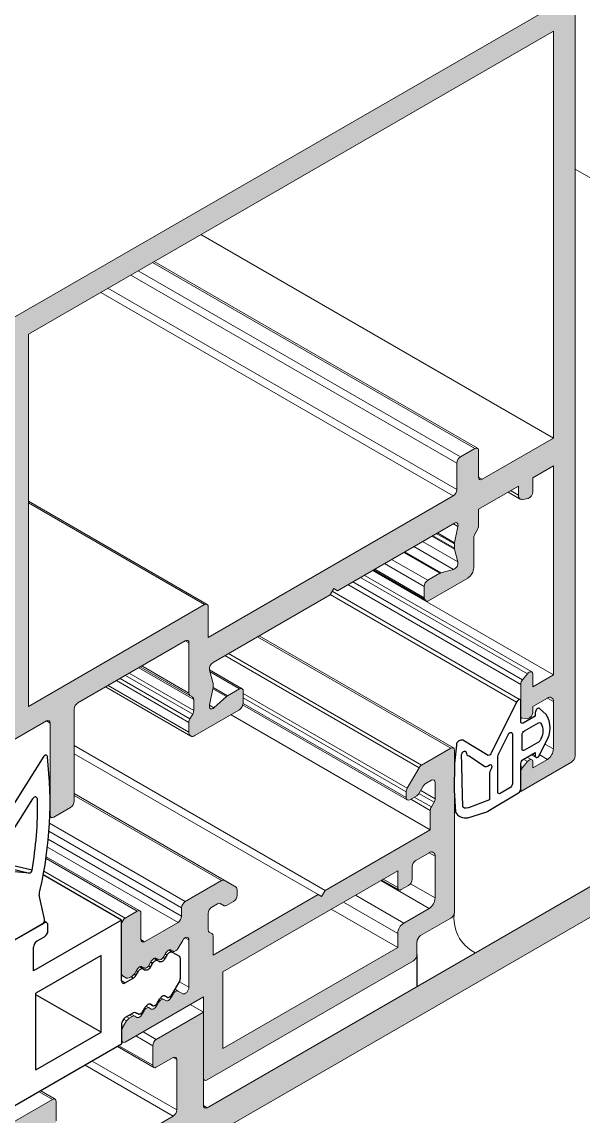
# Model space of a CAD drawing. Header units: millimetres. Extents: x 12 to 3612, y 18 to 315.
# Drawn here: x 408.93 to 427.35, y 97.97 to 133.88 of the extents above; entities that cross this region are included whole.
import ezdxf

# ---------------------------------------------------------------- set-up
doc = ezdxf.new("R2010")
doc.units = ezdxf.units.MM
doc.linetypes.add('SLD-Katı', pattern=[0])

# ---------------------------------------------------------------- blocks, each defined once
blk = doc.blocks.new('MN50ICV_F.G.')
h = blk.add_hatch(color=253)
h.paths.add_polyline_path([(-51.819, 409.517), (-51.819, 412.536, -0.243738), (-51.7, 412.741), (-48.175, 414.776, -0.690003), (-48.056, 414.708), (-48.056, 413.061, 0.267682), (-48.021, 412.984), (-47.932, 412.933, -0.26749), (-47.898, 412.856), (-47.898, 412.489, -0.127991), (-47.932, 412.372), (-48.021, 412.218, 0.128085), (-48.056, 412.101), (-48.056, 411.781, 0.689964), (-47.858, 411.666), (-46.416, 412.499, 0.16346), (-46.313, 412.627), (-46.29, 412.686, 0.0915), (-46.274, 412.764), (-46.274, 413.13, 0.689886), (-46.393, 413.198), (-46.789, 412.969, 0.050071), (-46.82, 412.947), (-47.233, 412.581), (-47.264, 412.558), (-47.295, 412.545), (-47.323, 412.542), (-47.348, 412.55), (-47.367, 412.567), (-47.379, 412.594), (-47.383, 412.627), (-47.379, 412.665), (-47.268, 413.206, 0.050236), (-47.264, 413.244), (-47.264, 413.382, 0.065205), (-47.268, 413.415), (-47.379, 413.828, -0.296108), (-47.264, 414.067), (-43.422, 416.285), (-43.304, 416.491), (-43.185, 416.422), (-39.343, 418.64), (-39.316, 418.652), (-39.29, 418.656), (-39.268, 418.652), (-39.249, 418.641), (-39.235, 418.622), (-39.226, 418.597), (-39.224, 418.567), (-39.228, 418.534), (-39.339, 417.993, 0.050309), (-39.343, 417.955), (-39.343, 417.816, 0.065255), (-39.339, 417.783), (-39.228, 417.37, -0.345646), (-39.374, 417.118), (-39.787, 417.007, 0.06496), (-39.818, 416.994), (-40.214, 416.765, 0.243699), (-40.333, 416.559), (-40.333, 416.193, 0.152556), (-40.317, 416.134), (-40.294, 416.101, 0.407634), (-40.191, 416.092), (-38.907, 416.834, 0.243719), (-38.709, 417.177), (-38.709, 418.161, -0.128023), (-38.675, 418.278), (-38.586, 418.431, 0.128085), (-38.551, 418.549), (-38.551, 419.097), (-37.244, 419.852), (-37.244, 419.558), (-37.242, 419.524), (-37.235, 419.494), (-37.223, 419.468), (-37.208, 419.447), (-37.189, 419.431), (-37.166, 419.421), (-37.141, 419.417), (-37.114, 419.418), (-36.928, 419.447, 0.316635), (-36.769, 419.668), (-36.769, 420.126), (-36.095, 420.515), (-36.095, 413.657), (-36.769, 413.268), (-36.769, 413.68), (-36.773, 413.713), (-36.785, 413.739), (-36.803, 413.757), (-36.828, 413.764), (-36.857, 413.761), (-36.887, 413.748), (-36.918, 413.726), (-36.947, 413.696), (-37.105, 413.499, 0.16349), (-37.165, 413.346), (-37.165, 412.793), (-37.165, 412.32, 0.080954), (-37.165, 412.296, 0.316258), (-37.105, 412.235), (-36.947, 412.221, 0.363865), (-36.769, 412.443), (-36.769, 412.626), (-36.293, 412.9, -0.689954), (-36.095, 412.786), (-36.095, 411.231, -0.243719), (-36.293, 410.888), (-36.769, 410.613), (-36.769, 410.796), (-36.773, 410.83), (-36.785, 410.856), (-36.803, 410.873), (-36.828, 410.881), (-36.857, 410.878), (-36.887, 410.865), (-36.918, 410.843), (-36.947, 410.812), (-37.105, 410.615, 0.16349), (-37.165, 410.462), (-37.165, 409.927), (-37.165, 409.836), (-35.501, 410.796, 0.243736), (-35.382, 411.002), (-35.382, 436.019), (-55.383, 424.473), (-55.383, 424.397, -0.080558), (-55.383, 424.381), (-55.383, 423.644), (-55.383, 423.63, 0.40761), (-55.324, 423.546), (-55.284, 423.542, 0.152561), (-55.225, 423.558), (-55.106, 423.627, 0.24371), (-54.987, 423.832), (-54.987, 424.107, -0.243711), (-54.868, 424.313), (-54.403, 424.581, -0.267609), (-54.319, 424.59), (-53.992, 424.401, -0.267569), (-53.957, 424.324), (-53.957, 422.506, -0.243728), (-54.076, 422.3), (-54.868, 421.843, -0.69), (-54.987, 421.912), (-54.987, 422.186, 0.689978), (-55.106, 422.255), (-55.225, 422.186, 0.091545), (-55.284, 422.133), (-55.324, 422.084, 0.162705), (-55.383, 421.932, -0.07011), (-55.383, 421.917), (-55.383, 421.18), (-55.383, 420.174), (-55.378, 420.136), (-55.362, 420.108), (-55.338, 420.092), (-55.308, 420.09), (-55.273, 420.1), (-55.238, 420.124), (-55.205, 420.157), (-55.177, 420.199), (-54.694, 421.077, -0.132743), (-54.607, 421.171), (-54.235, 421.386, -0.689932), (-54.116, 421.317), (-54.116, 412.49, -0.243729), (-54.235, 412.284), (-54.607, 412.069, -0.285132), (-54.694, 412.063), (-55.177, 412.382), (-55.205, 412.392), (-55.238, 412.388), (-55.273, 412.37), (-55.308, 412.341), (-55.338, 412.303), (-55.362, 412.259), (-55.378, 412.214), (-55.383, 412.17), (-55.383, 410.752, 0.689978), (-55.264, 410.684), (-52.73, 412.147, -0.690003), (-52.611, 412.078), (-52.611, 409.06, 0.689991), (-52.492, 408.991), (-51.937, 409.311, 0.243734)])
h.paths.add_polyline_path([(-53.324, 424.838), (-36.095, 434.784), (-36.095, 421.43), (-38.432, 420.081, -0.689997), (-38.551, 420.149), (-38.551, 421.018, 0.689997), (-38.67, 421.087), (-39.145, 420.812, 0.243736), (-39.264, 420.607), (-39.264, 419.738, -0.243734), (-39.383, 419.532), (-47.422, 414.891), (-47.422, 415.897, 0.690003), (-47.541, 415.965), (-53.324, 412.627)], flags=16)
h = blk.add_hatch(color=253)
h.paths.add_polyline_path([(-56.73, 383.815), (-14.748, 408.05), (-14.748, 418.341), (-47.462, 399.455, -0.689991), (-47.581, 399.524), (-47.581, 400.415, -0.080528), (-47.581, 400.439), (-47.581, 402.588), (-49.125, 401.696, 0.243685), (-49.244, 401.491), (-49.244, 400.85, 0.690003), (-49.125, 400.782), (-48.571, 401.102, -0.689911), (-48.452, 401.033), (-48.452, 399.387, -0.243738), (-48.571, 399.181), (-51.175, 397.677, -0.267451), (-51.259, 397.669), (-52.685, 398.492), (-52.706, 398.513), (-52.718, 398.544), (-52.719, 398.583), (-52.711, 398.627), (-52.693, 398.672), (-52.667, 398.714), (-52.636, 398.749), (-52.601, 398.775), (-52.532, 398.815, 0.243738), (-52.413, 399.021), (-52.413, 399.661, 0.689868), (-52.532, 399.73), (-59.152, 395.908, 0.127991), (-59.236, 395.82), (-59.76, 394.911, -0.128103), (-59.844, 394.822), (-60.175, 394.631, -0.689991), (-60.294, 394.7), (-60.294, 394.746, 0.690003), (-60.413, 394.814), (-60.571, 394.723, 0.243738), (-60.69, 394.517), (-60.69, 394.162), (-60.69, 394.146, 0.215657), (-60.655, 394.085), (-60.527, 394.011, 0.267528), (-60.443, 394.02), (-59.681, 394.46), (-59.245, 394.755), (-59.181, 394.793), (-59.117, 394.818), (-59.06, 394.829), (-58.94, 395.116), (-58.814, 394.96), (-58.465, 395.161), (-58.465, 394.384), (-58.346, 394.315), (-58.465, 394.11), (-58.465, 393.332), (-58.591, 393.031), (-58.717, 393.186), (-59.04, 393, -0.062229), (-59.201, 392.864), (-59.304, 392.619), (-59.415, 392.757), (-59.681, 392.63), (-60.443, 392.19, 0.127991), (-60.527, 392.101), (-60.655, 391.879, 0.128039), (-60.69, 391.762), (-60.69, 391.407), (-60.69, 391.384, 0.577245), (-60.571, 391.339), (-60.413, 391.43, 0.243735), (-60.294, 391.636), (-60.294, 391.682, -0.243734), (-60.175, 391.887), (-59.844, 392.078, -0.267708), (-59.76, 392.087), (-59.235, 391.783), (-59.211, 391.775), (-59.184, 391.775), (-59.154, 391.783), (-59.123, 391.799), (-59.093, 391.823), (-59.065, 391.852), (-59.039, 391.887), (-59.018, 391.925), (-58.9, 392.17), (-58.882, 392.197), (-58.861, 392.222), (-58.839, 392.243), (-58.816, 392.259), (-58.793, 392.269), (-58.77, 392.274), (-58.75, 392.274), (-58.732, 392.267), (-58.583, 392.181), (-58.565, 392.174), (-58.544, 392.174), (-58.522, 392.179), (-58.499, 392.189), (-58.476, 392.205), (-58.453, 392.226), (-58.433, 392.251), (-58.415, 392.278), (-58.266, 392.536), (-58.248, 392.563), (-58.228, 392.588), (-58.205, 392.608), (-58.182, 392.625), (-58.159, 392.635), (-58.137, 392.64), (-58.116, 392.639), (-58.098, 392.633), (-57.949, 392.547), (-57.931, 392.54), (-57.911, 392.539), (-57.888, 392.544), (-57.865, 392.555), (-57.842, 392.571), (-57.82, 392.592), (-57.799, 392.616), (-57.781, 392.644), (-57.632, 392.902), (-57.614, 392.929), (-57.594, 392.954), (-57.572, 392.974), (-57.548, 392.99), (-57.525, 393.001), (-57.503, 393.006), (-57.482, 393.005), (-57.464, 392.999), (-57.316, 392.913), (-57.298, 392.906), (-57.277, 392.905), (-57.255, 392.91), (-57.232, 392.921), (-57.208, 392.937), (-57.186, 392.958), (-57.166, 392.982), (-57.147, 393.01), (-56.999, 393.267), (-56.981, 393.295), (-56.96, 393.319), (-56.938, 393.34), (-56.915, 393.356), (-56.891, 393.367), (-56.869, 393.372), (-56.849, 393.371), (-56.831, 393.364), (-56.682, 393.279), (-56.664, 393.272), (-56.643, 393.271), (-56.621, 393.276), (-56.598, 393.287), (-56.575, 393.303), (-56.552, 393.324), (-56.532, 393.348), (-56.514, 393.376), (-56.365, 393.633), (-56.347, 393.661), (-56.326, 393.685), (-56.304, 393.706), (-56.281, 393.722), (-56.258, 393.733), (-56.236, 393.738), (-56.215, 393.737), (-56.197, 393.73), (-56.048, 393.644), (-56.03, 393.638), (-56.01, 393.637), (-55.987, 393.642), (-55.964, 393.653), (-55.941, 393.669), (-55.919, 393.689), (-55.898, 393.714), (-55.88, 393.741), (-55.734, 393.994), (-55.066, 394.379), (-55.066, 392.23), (-54.947, 392.161), (-55.066, 391.955), (-55.066, 389.486), (-56.136, 388.868), (-56.136, 389.554), (-56.334, 389.44, 0.243721), (-56.73, 388.754), (-56.73, 387.474), (-56.695, 387.036), (-56.254, 387.291), (-56.254, 388.022), (-55.462, 388.48), (-55.066, 388.251), (-55.066, 387.199), (-54.947, 387.13), (-55.066, 386.925), (-55.066, 385.415), (-56.254, 384.729), (-56.254, 385.461), (-56.695, 385.207), (-56.73, 384.73)])
h.paths.add_polyline_path([(-54.155, 386.216), (-54.155, 394.585), (-20.887, 413.791), (-20.887, 412.784, 0.689997), (-20.768, 412.716), (-20.214, 413.036, 0.243736), (-20.095, 413.242), (-20.095, 414.111, -0.243733), (-19.976, 414.316), (-15.54, 416.877), (-15.54, 413.15), (-16.458, 412.583, -0.722332), (-16.581, 412.654), (-16.571, 412.961), (-16.575, 412.997), (-16.587, 413.025), (-16.607, 413.043), (-16.633, 413.051), (-16.663, 413.047), (-16.695, 413.032), (-16.727, 413.006), (-16.757, 412.973), (-17.151, 412.438, 0.153974), (-17.204, 412.294), (-17.204, 411.171, 0.368494), (-17.151, 411.087), (-16.757, 411.007, 0.390874), (-16.571, 411.233), (-16.581, 411.53, -0.256297), (-16.458, 411.742), (-15.54, 412.235), (-15.54, 408.508), (-19.976, 405.947, -0.689995), (-20.095, 406.016), (-20.095, 406.885, 0.689991), (-20.214, 406.953), (-20.768, 406.633, 0.243733), (-20.887, 406.427), (-20.887, 405.421)], flags=16)
h.paths.add_polyline_path([(-57.673, 393.798), (-57.673, 395.619), (-57.321, 395.822), (-57.198, 396.122), (-57.083, 395.959), (-56.608, 396.233), (-56.487, 396.527), (-56.366, 396.373), (-55.895, 396.645), (-55.774, 396.939), (-55.653, 396.785), (-55.182, 397.057), (-55.061, 397.35), (-54.94, 397.196), (-54.586, 397.401), (-54.388, 397.744), (-54.057, 397.935, -0.267551), (-53.973, 397.943), (-52.231, 396.937), (-52.21, 396.916), (-52.198, 396.885), (-52.196, 396.846), (-52.205, 396.802), (-52.223, 396.757), (-52.249, 396.715), (-52.28, 396.68), (-52.315, 396.654), (-54.388, 395.457), (-54.586, 395.571), (-55.297, 395.161), (-55.415, 394.855), (-55.534, 395.024), (-56.009, 394.75), (-56.128, 394.443), (-56.247, 394.612), (-56.722, 394.338), (-56.841, 394.032), (-56.96, 394.201), (-57.44, 393.924), (-57.554, 393.629)], flags=16)
h.paths.add_polyline_path([(-59.681, 394.46), (-59.066, 394.814), (-59.06, 394.829), (-59.117, 394.818), (-59.181, 394.793), (-59.245, 394.755)], flags=16)
h.paths.add_polyline_path([(-59.681, 392.63), (-59.415, 392.757), (-59.43, 392.775)], flags=16)
h.paths.add_polyline_path([(-59.201, 392.864, 0.062229), (-59.04, 393), (-59.178, 392.921)], flags=16)
h = blk.add_hatch(color=251)
h.paths.add_polyline_path([(-40.69, 404.28, 0.243685), (-40.571, 404.485), (-40.571, 404.897, -0.243729), (-40.452, 405.103), (-39.462, 405.674, 0.243734), (-39.343, 405.88), (-39.343, 409.714), (-39.352, 409.878), (-39.343, 410.511), (-39.343, 411.185, 0.689991), (-39.462, 411.254), (-40.418, 410.702, 0.128114), (-40.502, 410.613), (-40.892, 409.937, 0.128085), (-40.927, 409.82), (-40.927, 409.631, 0.689886), (-40.808, 409.562), (-40.58, 409.694, 0.128002), (-40.496, 409.782), (-40.368, 410.005, -0.1281), (-40.284, 410.093), (-40.095, 410.202, -0.689991), (-39.977, 410.134), (-39.977, 409.596, -0.128065), (-40.011, 409.479), (-40.1, 409.325, 0.128064), (-40.135, 409.208), (-40.135, 408.579), (-43.581, 406.589), (-43.7, 406.384), (-43.818, 406.452), (-47.264, 404.463), (-47.264, 405.092, 0.267632), (-47.299, 405.169), (-47.388, 405.221, -0.267632), (-47.422, 405.297), (-47.422, 405.835, -0.243734), (-47.304, 406.041), (-47.115, 406.15, -0.267699), (-47.031, 406.158), (-46.903, 406.084, 0.267551), (-46.819, 406.092), (-46.591, 406.224, 0.243699), (-46.472, 406.43), (-46.472, 406.619, 0.26763), (-46.507, 406.696), (-46.897, 406.921, 0.267699), (-46.981, 406.913), (-48.175, 406.224, 0.243734), (-48.294, 406.018), (-48.294, 405.744, -0.243738), (-48.413, 405.538), (-49.512, 404.903, -0.690003), (-49.631, 404.972), (-49.631, 405.841, 0.689978), (-49.75, 405.91), (-50.146, 405.681, 0.243734), (-50.264, 405.475), (-50.264, 403.862), (-50.264, 403.845, 0.215678), (-50.23, 403.785), (-50.101, 403.711, 0.267528), (-50.017, 403.719), (-49.918, 403.777, 0.127988), (-49.834, 403.865), (-49.764, 403.986), (-49.746, 404.013), (-49.725, 404.038), (-49.703, 404.059), (-49.68, 404.075), (-49.657, 404.085), (-49.634, 404.09), (-49.614, 404.09), (-49.596, 404.083), (-49.526, 404.043), (-49.508, 404.036), (-49.488, 404.035), (-49.465, 404.04), (-49.442, 404.051), (-49.419, 404.067), (-49.397, 404.088), (-49.376, 404.112), (-49.358, 404.14), (-49.289, 404.26), (-49.271, 404.288), (-49.25, 404.312), (-49.228, 404.333), (-49.205, 404.349), (-49.181, 404.36), (-49.159, 404.365), (-49.139, 404.364), (-49.121, 404.357), (-49.121, 404.357), (-49.051, 404.317), (-49.033, 404.31), (-49.013, 404.31), (-48.99, 404.315), (-48.967, 404.325), (-48.944, 404.341), (-48.922, 404.362), (-48.901, 404.387), (-48.883, 404.414), (-48.813, 404.535), (-48.795, 404.562), (-48.775, 404.587), (-48.753, 404.607), (-48.729, 404.623), (-48.706, 404.634), (-48.684, 404.639), (-48.663, 404.638), (-48.645, 404.632), (-48.576, 404.591), (-48.558, 404.585), (-48.537, 404.584), (-48.515, 404.589), (-48.492, 404.6), (-48.469, 404.616), (-48.446, 404.636), (-48.426, 404.661), (-48.408, 404.688), (-48.259, 404.946), (-48.231, 404.986), (-48.198, 405.019), (-48.163, 405.041), (-48.129, 405.051), (-48.1, 405.047), (-48.076, 405.031), (-48.061, 405.003), (-48.056, 404.966), (-48.056, 403.411), (-48.061, 403.369), (-48.076, 403.324), (-48.1, 403.28), (-48.129, 403.242), (-48.163, 403.213), (-48.198, 403.195), (-48.231, 403.189), (-48.259, 403.197), (-48.408, 403.283), (-48.426, 403.29), (-48.446, 403.291), (-48.469, 403.286), (-48.492, 403.275), (-48.515, 403.259), (-48.537, 403.238), (-48.558, 403.214), (-48.576, 403.186), (-48.645, 403.066), (-48.663, 403.038), (-48.684, 403.014), (-48.706, 402.993), (-48.729, 402.977), (-48.753, 402.966), (-48.775, 402.961), (-48.795, 402.962), (-48.813, 402.969), (-48.883, 403.009), (-48.901, 403.015), (-48.922, 403.016), (-48.944, 403.011), (-48.967, 403), (-48.99, 402.984), (-49.013, 402.964), (-49.033, 402.939), (-49.051, 402.912), (-49.121, 402.791), (-49.139, 402.764), (-49.159, 402.739), (-49.181, 402.719), (-49.205, 402.703), (-49.228, 402.692), (-49.25, 402.687), (-49.271, 402.688), (-49.289, 402.694), (-49.358, 402.734), (-49.376, 402.741), (-49.397, 402.742), (-49.419, 402.737), (-49.442, 402.726), (-49.465, 402.71), (-49.488, 402.689), (-49.508, 402.665), (-49.526, 402.637), (-49.596, 402.517), (-49.614, 402.489), (-49.634, 402.465), (-49.657, 402.444), (-49.68, 402.428), (-49.703, 402.417), (-49.725, 402.412), (-49.746, 402.413), (-49.764, 402.42), (-49.834, 402.46, 0.267699), (-49.918, 402.452), (-50.017, 402.394, 0.128103), (-50.101, 402.306), (-50.23, 402.083, 0.128085), (-50.264, 401.966), (-50.264, 401.679), (-50.264, 401.656, 0.577259), (-50.146, 401.611), (-47.581, 403.091), (-47.581, 402.588), (-47.581, 400.439), (-47.581, 400.415, 0.577259), (-47.462, 400.37)])
h.paths.add_polyline_path([(-46.947, 401.399), (-46.947, 403.914), (-41.204, 407.229), (-41.204, 406.681, 0.689997), (-41.086, 406.612), (-40.848, 406.749, 0.243735), (-40.729, 406.955), (-40.729, 407.367, -0.243738), (-40.61, 407.572), (-40.175, 407.824, -0.689944), (-39.977, 407.71), (-39.977, 406.338, -0.243716), (-40.175, 405.995), (-41.006, 405.514, 0.243723), (-41.204, 405.171), (-41.204, 404.714)], flags=16)
at = {"color": 7, "linetype": 'SLD-Katı', "lineweight": 15, "ltscale": 10}
for p, q in [((-55.383, 424.473), (-35.382, 436.019)), ((-35.382, 436.019), (-35.382, 411.002)), ((-36.095, 434.784), (-53.324, 424.838)), ((-36.095, 434.784), (-36.095, 421.43)), ((-35.382, 430.252), (-14.748, 418.341)), ((-36.095, 421.43), (-47.662, 428.107)), ((-38.586, 421.095), (-49.197, 427.221)), ((-53.324, 412.627), (-53.324, 424.838)), ((-36.095, 421.43), (-38.432, 420.081)), ((-39.145, 420.812), (-38.67, 421.087)), ((-38.551, 420.149), (-38.551, 421.018)), ((-39.264, 419.738), (-39.264, 420.607)), ((-36.095, 420.515), (-36.769, 420.126)), ((-36.095, 413.657), (-36.095, 420.515)), ((-36.769, 420.126), (-36.769, 419.668)), ((-38.551, 419.097), (-37.244, 419.852)), ((-37.244, 419.558), (-37.244, 419.852)), ((-39.383, 419.532), (-47.422, 414.891)), ((-37.581, 419.657), (-37.186, 419.429)), ((-36.928, 419.447), (-37.114, 419.418)), ((-47.457, 415.974), (-53.324, 419.36)), ((-38.551, 418.549), (-38.551, 419.097)), ((-47.462, 399.455), (-14.748, 418.341)), ((-43.185, 416.422), (-39.343, 418.64)), ((-39.339, 417.993), (-39.228, 418.534)), ((-38.586, 418.431), (-38.675, 418.278)), ((-38.709, 417.177), (-38.709, 418.161)), ((-39.343, 417.816), (-39.343, 417.955)), ((-39.228, 417.37), (-39.339, 417.783)), ((-36.803, 413.757), (-42.303, 416.931)), ((-36.095, 413.657), (-42.035, 417.086)), ((-42.023, 417.093), (-40.275, 416.084)), ((-40.214, 416.765), (-39.818, 416.994)), ((-39.787, 417.007), (-39.374, 417.118)), ((-40.333, 416.559), (-40.333, 416.193)), ((-40.191, 416.092), (-38.907, 416.834)), ((-47.264, 414.067), (-43.422, 416.285)), ((-43.422, 416.285), (-43.304, 416.491)), ((-37.188, 412.844), (-43.354, 416.404)), ((-43.304, 416.491), (-43.185, 416.422)), ((-43.304, 416.491), (-43.185, 416.422)), ((-47.541, 415.965), (-53.324, 412.627)), ((-47.422, 415.897), (-47.422, 414.891)), ((-40.294, 416.101), (-40.317, 416.134)), ((-48.175, 414.776), (-51.7, 412.741)), ((-39.378, 411.262), (-45.75, 414.941)), ((-48.056, 413.061), (-48.056, 414.708)), ((-54.155, 394.585), (-20.887, 413.791)), ((-47.268, 413.415), (-47.379, 413.828)), ((-46.309, 413.207), (-47.378, 413.824)), ((-37.105, 413.499), (-36.947, 413.696)), ((-36.769, 413.68), (-36.769, 413.268)), ((-36.769, 413.268), (-36.095, 413.657)), ((-47.264, 413.244), (-47.264, 413.382)), ((-37.165, 412.32), (-37.165, 413.346)), ((-50.792, 413.265), (-47.998, 411.653)), ((-48.021, 412.984), (-47.932, 412.933)), ((-47.379, 412.665), (-47.268, 413.206)), ((-46.82, 412.947), (-47.233, 412.581)), ((-46.789, 412.969), (-46.393, 413.198)), ((-46.274, 413.13), (-46.274, 412.764)), ((-47.898, 412.489), (-47.898, 412.856)), ((-46.313, 412.627), (-46.29, 412.686)), ((-46.295, 412.673), (-40.892, 409.554)), ((-36.293, 412.9), (-36.769, 412.626)), ((-36.769, 412.626), (-36.769, 412.443)), ((-36.095, 411.231), (-36.095, 412.786)), ((-51.819, 412.536), (-51.819, 409.517)), ((-47.932, 412.372), (-48.021, 412.218)), ((-47.858, 411.666), (-46.416, 412.499)), ((-40.135, 408.579), (-46.671, 412.352)), ((-37.165, 412.263), (-37.13, 412.243)), ((-36.947, 412.221), (-37.105, 412.235)), ((-55.264, 410.684), (-52.73, 412.147)), ((-52.611, 409.06), (-52.611, 412.078)), ((-48.056, 411.781), (-48.056, 412.101)), ((-43.581, 406.589), (-51.819, 411.345)), ((-39.462, 411.254), (-40.418, 410.702)), ((-39.343, 405.88), (-39.343, 411.185)), ((-43.818, 406.452), (-51.819, 411.071)), ((-35.501, 410.796), (-37.165, 409.836)), ((-37.105, 410.615), (-36.947, 410.812)), ((-37.085, 410.888), (-36.688, 411.117)), ((-36.803, 410.873), (-36.957, 410.962)), ((-36.82, 411.041), (-36.665, 410.951)), ((-36.769, 410.613), (-36.293, 410.888)), ((-36.769, 410.796), (-36.769, 410.613)), ((-36.688, 411.117), (-36.688, 411.003)), ((-40.502, 410.613), (-40.892, 409.937)), ((-37.165, 409.927), (-37.165, 410.751)), ((-37.165, 409.836), (-37.165, 410.462)), ((-40.284, 410.093), (-40.095, 410.202)), ((-39.977, 410.134), (-39.977, 409.596)), ((-46.897, 406.921), (-51.819, 409.763)), ((-40.927, 409.82), (-40.927, 409.631)), ((-40.496, 409.782), (-40.368, 410.005)), ((-37.165, 409.836), (-37.188, 409.849)), ((-40.808, 409.562), (-40.58, 409.694)), ((-40.011, 409.479), (-40.1, 409.325)), ((-52.621, 409.009), (-52.576, 408.983)), ((-51.937, 409.311), (-52.492, 408.991)), ((-40.135, 409.208), (-40.135, 408.579)), ((-40.135, 408.579), (-43.581, 406.589)), ((-49.666, 405.918), (-52.737, 407.691)), ((-40.175, 407.824), (-40.61, 407.572)), ((-39.977, 406.338), (-39.977, 407.71)), ((-41.204, 407.229), (-46.947, 403.914)), ((-41.204, 406.681), (-41.204, 407.229)), ((-40.729, 407.367), (-40.729, 406.955)), ((-46.981, 406.913), (-48.175, 406.224)), ((-46.507, 406.696), (-46.897, 406.921)), ((-41.729, 406.927), (-41.17, 406.604)), ((-46.472, 406.43), (-46.472, 406.619)), ((-43.581, 406.589), (-43.7, 406.384)), ((-40.848, 406.749), (-41.086, 406.612)), ((-47.304, 406.041), (-47.115, 406.15)), ((-43.818, 406.452), (-47.264, 404.463)), ((-46.903, 406.084), (-47.033, 406.159)), ((-47.031, 406.158), (-46.903, 406.084)), ((-46.819, 406.092), (-46.591, 406.224)), ((-43.7, 406.384), (-43.818, 406.452)), ((-49.75, 405.91), (-50.146, 405.681)), ((-49.631, 404.972), (-49.631, 405.841)), ((-48.294, 406.018), (-48.294, 405.744)), ((-47.422, 405.297), (-47.422, 405.835)), ((-41.204, 404.714), (-43.383, 405.972)), ((-41.006, 405.514), (-40.175, 405.995)), ((-50.264, 405.475), (-50.264, 403.862)), ((-48.413, 405.538), (-49.512, 404.903)), ((-40.452, 405.103), (-39.462, 405.674)), ((-47.299, 405.169), (-47.388, 405.221)), ((-47.264, 404.463), (-47.264, 405.092)), ((-41.204, 404.714), (-41.204, 405.171)), ((-48.408, 404.688), (-48.259, 404.946)), ((-48.056, 404.966), (-48.056, 403.411)), ((-46.947, 401.399), (-41.204, 404.714)), ((-40.571, 404.485), (-40.571, 404.897)), ((-49.051, 404.317), (-49.122, 404.358)), ((-49.121, 404.357), (-49.051, 404.317)), ((-48.883, 404.414), (-48.813, 404.535)), ((-48.576, 404.591), (-48.646, 404.632)), ((-48.645, 404.632), (-48.576, 404.591)), ((-49.834, 403.865), (-49.764, 403.986)), ((-49.526, 404.043), (-49.597, 404.083)), ((-49.596, 404.083), (-49.526, 404.043)), ((-49.358, 404.14), (-49.289, 404.26)), ((-47.462, 400.37), (-40.69, 404.28)), ((-50.101, 403.711), (-50.264, 403.805)), ((-50.23, 403.785), (-50.101, 403.711)), ((-50.017, 403.719), (-49.918, 403.777)), ((-46.947, 403.914), (-46.947, 401.399)), ((-48.408, 403.283), (-48.512, 403.343)), ((-48.259, 403.197), (-48.408, 403.283)), ((-50.146, 401.611), (-47.581, 403.091)), ((-49.051, 402.912), (-49.121, 402.791)), ((-48.883, 403.009), (-48.983, 403.067)), ((-48.813, 402.969), (-48.883, 403.009)), ((-48.576, 403.186), (-48.645, 403.066)), ((-47.581, 403.091), (-47.581, 400.439)), ((-49.834, 402.46), (-49.948, 402.526)), ((-49.526, 402.637), (-49.596, 402.517)), ((-49.358, 402.734), (-49.458, 402.792)), ((-49.289, 402.694), (-49.358, 402.734)), ((-47.581, 402.588), (-49.125, 401.696)), ((-47.581, 402.588), (-48.017, 402.84)), ((-47.581, 399.524), (-47.581, 402.588)), ((-50.101, 402.306), (-50.23, 402.083)), ((-49.918, 402.452), (-50.017, 402.394)), ((-49.764, 402.42), (-49.834, 402.46)), ((-50.264, 401.966), (-50.264, 401.679)), ((-50.403, 401.462), (-49.209, 400.773)), ((-50.264, 401.622), (-50.23, 401.602)), ((-49.244, 401.491), (-49.244, 400.85)), ((-49.125, 400.782), (-48.571, 401.102)), ((-48.452, 401.033), (-48.452, 399.387)), ((-47.581, 400.382), (-47.546, 400.362)), ((-52.447, 399.738), (-52.918, 400.01)), ((-59.152, 395.908), (-52.532, 399.73)), ((-52.413, 399.021), (-52.413, 399.661)), ((-48.571, 399.181), (-51.175, 397.677))]:
    blk.add_line(p, q, dxfattribs=at)
at = {"color": 8, "linetype": 'SLD-Katı', "lineweight": 15, "ltscale": 10}
for p, q in [((-38.67, 421.087), (-49.246, 427.192)), ((-39.264, 420.607), (-49.959, 426.781)), ((-39.145, 420.812), (-49.721, 426.918)), ((-39.264, 419.738), (-50.712, 426.346)), ((-39.383, 419.532), (-50.949, 426.209)), ((-38.432, 420.081), (-38.551, 420.149)), ((-37.244, 419.558), (-37.499, 419.705)), ((-47.541, 415.965), (-53.324, 419.303)), ((-39.228, 418.534), (-39.378, 418.62)), ((-39.228, 417.37), (-40.386, 418.038)), ((-39.339, 417.783), (-40.083, 418.213)), ((-39.343, 417.816), (-40.057, 418.228)), ((-39.343, 417.955), (-39.937, 418.297)), ((-39.339, 417.993), (-39.902, 418.317)), ((-39.818, 416.994), (-41.006, 417.68)), ((-39.787, 417.007), (-40.979, 417.695)), ((-39.374, 417.118), (-40.677, 417.87)), ((-40.333, 416.559), (-41.64, 417.314)), ((-40.214, 416.765), (-41.403, 417.451)), ((-40.294, 416.101), (-42.017, 417.096)), ((-40.317, 416.134), (-42.001, 417.106)), ((-40.333, 416.193), (-41.957, 417.131)), ((-37.165, 413.346), (-42.84, 416.622)), ((-37.105, 413.499), (-42.677, 416.715)), ((-36.947, 413.696), (-42.427, 416.86)), ((-37.306, 412.768), (-43.416, 416.296)), ((-48.056, 414.708), (-48.175, 414.776)), ((-39.462, 411.254), (-45.8, 414.913)), ((-40.502, 410.613), (-46.875, 414.292)), ((-40.418, 410.702), (-46.756, 414.361)), ((-47.898, 412.489), (-50.017, 413.713)), ((-47.898, 412.856), (-49.699, 413.896)), ((-48.021, 412.984), (-49.65, 413.925)), ((-47.932, 412.933), (-49.65, 413.925)), ((-48.056, 413.061), (-49.601, 413.953)), ((-46.393, 413.198), (-47.36, 413.756)), ((-48.056, 411.781), (-50.71, 413.313)), ((-48.056, 412.101), (-50.433, 413.473)), ((-48.021, 412.218), (-50.314, 413.542)), ((-47.932, 412.372), (-50.136, 413.644)), ((-46.82, 412.947), (-47.268, 413.206)), ((-46.789, 412.969), (-47.264, 413.243)), ((-40.892, 409.937), (-46.274, 413.044)), ((-47.233, 412.581), (-47.379, 412.665)), ((-40.927, 409.631), (-46.279, 412.72)), ((-40.927, 409.82), (-46.274, 412.907)), ((-36.095, 412.786), (-36.293, 412.9)), ((-52.611, 412.078), (-52.73, 412.147)), ((-36.095, 411.231), (-36.372, 411.391)), ((-36.947, 410.812), (-37.082, 410.89)), ((-36.688, 411.003), (-36.787, 411.06)), ((-36.293, 410.888), (-36.545, 411.033)), ((-37.105, 410.615), (-37.165, 410.65)), ((-46.981, 406.913), (-51.819, 409.706)), ((-40.011, 409.479), (-40.507, 409.765)), ((-39.977, 409.596), (-40.447, 409.867)), ((-40.135, 409.208), (-40.778, 409.579)), ((-40.1, 409.325), (-40.66, 409.648)), ((-52.611, 409.06), (-52.62, 409.065)), ((-48.175, 406.224), (-52.631, 408.796)), ((-48.294, 405.744), (-52.67, 408.27)), ((-48.294, 406.018), (-52.648, 408.532)), ((-48.413, 405.538), (-52.697, 408.011)), ((-49.75, 405.91), (-52.744, 407.638)), ((-39.977, 407.71), (-40.175, 407.824)), ((-50.146, 405.681), (-52.811, 407.22)), ((-40.175, 405.995), (-41.759, 406.909)), ((-41.204, 406.681), (-41.68, 406.955)), ((-39.977, 406.338), (-40.786, 406.805)), ((-41.204, 405.171), (-42.987, 406.2)), ((-41.006, 405.514), (-42.591, 406.429)), ((-48.056, 404.966), (-48.175, 405.035)), ((-49.512, 404.903), (-49.631, 404.972)), ((-50.23, 403.785), (-50.264, 403.805)), ((-48.056, 403.411), (-48.368, 403.591)), ((-49.051, 402.912), (-49.071, 402.923)), ((-48.645, 403.066), (-48.69, 403.091)), ((-48.576, 403.186), (-48.596, 403.198)), ((-49.596, 402.517), (-49.64, 402.542)), ((-49.526, 402.637), (-49.546, 402.649)), ((-49.121, 402.791), (-49.165, 402.817)), ((-50.101, 402.306), (-50.201, 402.363)), ((-50.017, 402.394), (-50.096, 402.44)), ((-49.918, 402.452), (-49.997, 402.497)), ((-50.23, 402.083), (-50.264, 402.103)), ((-49.244, 401.491), (-49.799, 401.811)), ((-49.561, 401.948), (-49.125, 401.696)), ((-50.353, 401.491), (-49.244, 400.85)), ((-48.452, 401.033), (-48.571, 401.102)), ((-48.571, 399.181), (-51.463, 400.85)), ((-51.225, 400.987), (-48.452, 399.387)), ((-52.967, 399.982), (-52.532, 399.73)), ((-47.581, 399.524), (-47.462, 399.455))]:
    blk.add_line(p, q, dxfattribs=at)
at = {"color": 35}
for p, q in [((-54.717, 407.955), (-52.807, 410.996)), ((-53.185, 409.595), (-54.109, 408.123)), ((-54.193, 407.369), (-53.29, 407.149)), ((-54.182, 407.495), (-53.204, 407.257)), ((-53.29, 407.149), (-54.15, 407.226)), ((-52.79, 405.638), (-52.97, 406.434))]:
    blk.add_line(p, q, dxfattribs=at)
at = {"color": 31}
for p, q in [((-50.264, 405.612), (-52.834, 407.096)), ((-54.071, 404.787), (-52.867, 405.482)), ((-52.799, 405.521), (-54.065, 404.79)), ((-50.264, 405.612), (-53.156, 403.943)), ((-52.799, 405.521), (-52.817, 405.531)), ((-52.715, 405.529), (-52.795, 405.576)), ((-52.68, 405.27), (-52.68, 405.452)), ((-50.264, 403.622), (-50.264, 405.612)), ((-53.037, 404.927), (-52.799, 405.064)), ((-53.156, 403.943), (-53.156, 404.721)), ((-50.938, 404.446), (-53.076, 403.212)), ((-50.938, 401.931), (-50.938, 404.446)), ((-49.081, 404.289), (-49.195, 404.354)), ((-48.843, 404.345), (-48.905, 404.381)), ((-48.843, 404.345), (-48.774, 404.466)), ((-48.774, 404.466), (-48.833, 404.5)), ((-48.606, 404.563), (-48.719, 404.629)), ((-48.606, 404.563), (-48.368, 404.426)), ((-48.333, 403.709), (-48.333, 404.349)), ((-49.556, 404.014), (-49.67, 404.08)), ((-49.556, 404.014), (-49.487, 403.974)), ((-49.319, 404.071), (-49.38, 404.107)), ((-49.319, 404.071), (-49.249, 404.192)), ((-49.249, 404.192), (-49.308, 404.226)), ((-49.081, 404.289), (-49.011, 404.248)), ((-50.146, 403.554), (-50.264, 403.622)), ((-49.878, 403.708), (-50.146, 403.554)), ((-49.878, 403.708), (-49.957, 403.754)), ((-49.794, 403.797), (-49.856, 403.832)), ((-49.794, 403.797), (-49.724, 403.917)), ((-49.724, 403.917), (-49.784, 403.952)), ((-48.606, 403.18), (-48.368, 403.591)), ((-53.076, 400.696), (-53.076, 403.212)), ((-50.938, 401.931), (-53.076, 403.165)), ((-49.081, 402.906), (-49.011, 403.026)), ((-48.774, 403.083), (-48.844, 403.124)), ((-48.843, 403.123), (-48.774, 403.083)), ((-49.878, 402.566), (-50.146, 402.412)), ((-49.724, 402.534), (-49.795, 402.575)), ((-49.556, 402.631), (-49.487, 402.752)), ((-49.249, 402.809), (-49.32, 402.849)), ((-49.319, 402.849), (-49.249, 402.809)), ((-50.264, 402.206), (-50.264, 401.542)), ((-53.076, 400.696), (-50.938, 401.931)), ((-50.264, 401.542), (-66.582, 392.122))]:
    blk.add_line(p, q, dxfattribs=at)
blk.add_line((-40.571, 404.485), (-40.571, 403.433))
at = {"color": 240}
blk.add_line((-49.794, 402.574), (-49.724, 402.534), dxfattribs=at)
at = {"color": 7, "linetype": 'SLD-Katı', "lineweight": 15, "ltscale": 10, "flags": 128}
for points in [[(-37.244, 419.558), (-37.242, 419.524), (-37.235, 419.494), (-37.223, 419.468), (-37.208, 419.447), (-37.189, 419.431), (-37.166, 419.421), (-37.141, 419.417), (-37.114, 419.418)], [(-39.228, 418.534), (-39.224, 418.567), (-39.226, 418.597), (-39.235, 418.622), (-39.249, 418.641), (-39.268, 418.652), (-39.29, 418.656), (-39.316, 418.652), (-39.343, 418.64)], [(-36.769, 413.68), (-36.773, 413.713), (-36.785, 413.739), (-36.803, 413.757), (-36.828, 413.764), (-36.857, 413.761), (-36.887, 413.748), (-36.918, 413.726), (-36.947, 413.696)], [(-47.379, 412.665), (-47.383, 412.627), (-47.379, 412.594), (-47.367, 412.567), (-47.348, 412.55), (-47.323, 412.542), (-47.295, 412.545), (-47.264, 412.558), (-47.233, 412.581)], [(-37.165, 412.793), (-37.168, 412.819), (-37.179, 412.837), (-37.196, 412.848), (-37.218, 412.849), (-37.242, 412.84), (-37.266, 412.822), (-37.288, 412.798), (-37.306, 412.768)], [(-36.769, 410.796), (-36.773, 410.83), (-36.785, 410.856), (-36.803, 410.873), (-36.828, 410.881), (-36.857, 410.878), (-36.887, 410.865), (-36.918, 410.843), (-36.947, 410.812)], [(-36.688, 411.003), (-36.685, 410.977), (-36.674, 410.958), (-36.656, 410.948), (-36.635, 410.947), (-36.611, 410.956), (-36.586, 410.974), (-36.564, 410.999), (-36.546, 411.029)], [(-48.259, 404.946), (-48.231, 404.986), (-48.198, 405.019), (-48.163, 405.041), (-48.129, 405.051), (-48.1, 405.047), (-48.076, 405.031), (-48.061, 405.003), (-48.056, 404.966)], [(-48.576, 404.591), (-48.558, 404.585), (-48.537, 404.584), (-48.515, 404.589), (-48.492, 404.6), (-48.469, 404.616), (-48.446, 404.636), (-48.426, 404.661), (-48.408, 404.688)], [(-49.289, 404.26), (-49.271, 404.288), (-49.25, 404.312), (-49.228, 404.333), (-49.205, 404.349), (-49.181, 404.36), (-49.159, 404.365), (-49.139, 404.364), (-49.121, 404.357)], [(-49.051, 404.317), (-49.033, 404.31), (-49.013, 404.31), (-48.99, 404.315), (-48.967, 404.325), (-48.944, 404.341), (-48.922, 404.362), (-48.901, 404.387), (-48.883, 404.414)], [(-48.813, 404.535), (-48.795, 404.562), (-48.775, 404.587), (-48.753, 404.607), (-48.729, 404.623), (-48.706, 404.634), (-48.684, 404.639), (-48.663, 404.638), (-48.645, 404.632)], [(-49.764, 403.986), (-49.746, 404.013), (-49.725, 404.038), (-49.703, 404.059), (-49.68, 404.075), (-49.657, 404.085), (-49.634, 404.09), (-49.614, 404.09), (-49.596, 404.083)], [(-49.526, 404.043), (-49.508, 404.036), (-49.488, 404.035), (-49.465, 404.04), (-49.442, 404.051), (-49.419, 404.067), (-49.397, 404.088), (-49.376, 404.112), (-49.358, 404.14)], [(-48.408, 403.283), (-48.426, 403.29), (-48.446, 403.291), (-48.469, 403.286), (-48.492, 403.275), (-48.515, 403.259), (-48.537, 403.238), (-48.558, 403.214), (-48.576, 403.186)], [(-48.056, 403.411), (-48.061, 403.369), (-48.076, 403.324), (-48.1, 403.28), (-48.129, 403.242), (-48.163, 403.213), (-48.198, 403.195), (-48.231, 403.189), (-48.259, 403.197)], [(-48.883, 403.009), (-48.901, 403.015), (-48.922, 403.016), (-48.944, 403.011), (-48.967, 403), (-48.99, 402.984), (-49.013, 402.964), (-49.033, 402.939), (-49.051, 402.912)], [(-48.645, 403.066), (-48.663, 403.038), (-48.684, 403.014), (-48.706, 402.993), (-48.729, 402.977), (-48.753, 402.966), (-48.775, 402.961), (-48.795, 402.962), (-48.813, 402.969)], [(-49.358, 402.734), (-49.376, 402.741), (-49.397, 402.742), (-49.419, 402.737), (-49.442, 402.726), (-49.465, 402.71), (-49.488, 402.689), (-49.508, 402.665), (-49.526, 402.637)], [(-49.121, 402.791), (-49.139, 402.764), (-49.159, 402.739), (-49.181, 402.719), (-49.205, 402.703), (-49.228, 402.692), (-49.25, 402.687), (-49.271, 402.688), (-49.289, 402.694)], [(-49.596, 402.517), (-49.614, 402.489), (-49.634, 402.465), (-49.657, 402.444), (-49.68, 402.428), (-49.703, 402.417), (-49.725, 402.412), (-49.746, 402.413), (-49.764, 402.42)]]:
    blk.add_lwpolyline(points, dxfattribs=at)
at = {"color": 35, "flags": 128}
for points in [[(-37.165, 410.751, -0.243745), (-37.085, 410.888), (-36.688, 411.117), (-36.688, 411.003), (-36.685, 410.977), (-36.674, 410.958), (-36.656, 410.948), (-36.635, 410.947), (-36.611, 410.956), (-36.586, 410.974), (-36.564, 410.999), (-36.546, 411.029), (-36.334, 411.47, 0.302788), (-36.334, 412.363), (-36.546, 412.558), (-36.564, 412.568), (-36.586, 412.567), (-36.611, 412.557), (-36.635, 412.538), (-36.656, 412.512), (-36.674, 412.482), (-36.685, 412.451), (-36.688, 412.421), (-36.688, 412.306), (-37.085, 412.077, -0.689972), (-37.165, 412.123), (-37.165, 412.296, -0.080954), (-37.165, 412.32), (-37.165, 412.793), (-37.168, 412.819), (-37.179, 412.837), (-37.196, 412.848), (-37.218, 412.849), (-37.242, 412.84), (-37.266, 412.822), (-37.288, 412.798), (-37.306, 412.768), (-38.133, 411.095, -0.287502), (-38.236, 411.014), (-39.068, 411.512, 0.421111), (-39.27, 411.394), (-39.274, 411.35), (-39.34, 410.753), (-39.352, 409.878), (-39.312, 409.158, 0.333343), (-38.902, 408.972), (-38.316, 409.158, 0.08766), (-38.251, 409.183), (-37.244, 409.79, 0.243785), (-37.165, 409.927), (-37.165, 410.462)], [(-37.125, 411.231), (-37.125, 411.688, -0.243735), (-37.046, 411.825), (-36.587, 412.09, -0.382327), (-36.521, 412.086), (-36.503, 412.065, -0.258346), (-36.503, 411.572), (-36.521, 411.531, -0.157328), (-36.587, 411.45), (-37.046, 411.185, -0.689917)], [(-37.917, 409.813), (-37.917, 410.986, -0.112806), (-37.9, 411.053), (-37.583, 411.694), (-37.565, 411.723), (-37.543, 411.748), (-37.519, 411.765), (-37.495, 411.774), (-37.474, 411.773), (-37.457, 411.763), (-37.446, 411.744), (-37.442, 411.718), (-37.442, 410.088, -0.243811), (-37.521, 409.95), (-37.838, 409.767, -0.690177)], [(-39.114, 411.01), (-39.11, 411.047), (-39.094, 411.086), (-39.07, 411.121), (-39.041, 411.147), (-39.011, 411.161), (-38.985, 411.159), (-38.965, 411.143), (-38.956, 411.115, 0.365316), (-38.863, 410.999), (-38.341, 410.653, 0.162355), (-38.238, 410.679), (-38.194, 410.704), (-38.172, 410.713), (-38.151, 410.714), (-38.133, 410.706), (-38.121, 410.69), (-38.116, 410.667), (-38.117, 410.64), (-38.124, 410.61), (-38.138, 410.581, 0.126651), (-38.194, 410.388), (-38.194, 409.562), (-38.876, 409.301), (-38.957, 409.287, -0.298994), (-39.063, 409.326), (-39.089, 410.145), (-39.104, 410.749)]]:
    blk.add_lwpolyline(points, format="xyb", close=True, dxfattribs=at)
for points in [[(-52.807, 410.996), (-52.793, 411.014), (-52.776, 411.028), (-52.759, 411.036), (-52.742, 411.037), (-52.727, 411.03), (-52.714, 411.018), (-52.704, 410.999), (-52.699, 410.976)], [(-53.021, 409.539), (-53.025, 409.581), (-53.037, 409.615), (-53.055, 409.641), (-53.078, 409.655), (-53.105, 409.658), (-53.133, 409.648), (-53.16, 409.626), (-53.185, 409.595)]]:
    blk.add_lwpolyline(points, dxfattribs=at)
at = {"color": 31}
for points in [[(-48.843, 404.345), (-48.861, 404.318), (-48.882, 404.293), (-48.904, 404.273), (-48.927, 404.257), (-48.951, 404.246), (-48.973, 404.241), (-48.993, 404.242), (-49.011, 404.248)], [(-48.774, 404.466), (-48.756, 404.493), (-48.735, 404.518), (-48.713, 404.539), (-48.69, 404.555), (-48.667, 404.565), (-48.644, 404.571), (-48.624, 404.57), (-48.606, 404.563)], [(-49.724, 403.917), (-49.706, 403.945), (-49.686, 403.969), (-49.664, 403.99), (-49.64, 404.006), (-49.617, 404.017), (-49.595, 404.022), (-49.574, 404.021), (-49.556, 404.014)], [(-49.319, 404.071), (-49.337, 404.044), (-49.357, 404.019), (-49.38, 403.998), (-49.403, 403.982), (-49.426, 403.972), (-49.448, 403.967), (-49.469, 403.967), (-49.487, 403.974)], [(-49.249, 404.192), (-49.231, 404.219), (-49.211, 404.244), (-49.188, 404.264), (-49.165, 404.28), (-49.142, 404.291), (-49.12, 404.296), (-49.099, 404.295), (-49.081, 404.289)], [(-49.249, 402.809), (-49.231, 402.802), (-49.211, 402.801), (-49.188, 402.806), (-49.165, 402.817), (-49.142, 402.833), (-49.12, 402.854), (-49.099, 402.878), (-49.081, 402.906)], [(-48.843, 403.123), (-48.861, 403.13), (-48.882, 403.131), (-48.904, 403.126), (-48.927, 403.115), (-48.951, 403.099), (-48.973, 403.078), (-48.993, 403.054), (-49.011, 403.026)], [(-48.774, 403.083), (-48.756, 403.076), (-48.735, 403.075), (-48.713, 403.08), (-48.69, 403.091), (-48.667, 403.107), (-48.644, 403.128), (-48.624, 403.152), (-48.606, 403.18)], [(-49.724, 402.534), (-49.706, 402.528), (-49.686, 402.527), (-49.664, 402.532), (-49.64, 402.542), (-49.617, 402.559), (-49.595, 402.579), (-49.574, 402.604), (-49.556, 402.631)], [(-49.319, 402.849), (-49.337, 402.855), (-49.357, 402.856), (-49.38, 402.851), (-49.403, 402.84), (-49.426, 402.824), (-49.448, 402.804), (-49.469, 402.779), (-49.487, 402.752)]]:
    blk.add_lwpolyline(points, dxfattribs=at)
at = {"color": 7, "linetype": 'SLD-Katı', "lineweight": 15, "ltscale": 100}
for centre, radius, start, end in [((-38.623, 421.03), 0.0734, 350.7854, 129.2076), ((-39.006, 420.595), 0.258, 122.6035, 177.3953), ((-38.478, 420.138), 0.0734, 170.7854, 309.2076), ((-39.522, 419.749), 0.258, 302.6039, 357.3953), ((-37.005, 419.671), 0.237, 289.0471, 359.3256), ((-38.793, 418.557), 0.242, 328.8519, 358.0478), ((-39.153, 417.954), 0.19, 168.1335, 179.6538), ((-38.467, 418.152), 0.242, 148.8589, 178.0409), ((-39.214, 417.815), 0.129, 179.4919, 194.4261), ((-39.462, 417.336), 0.236, 291.8654, 8.1353), ((-39.752, 416.883), 0.129, 105.6044, 120.4713), ((-39.139, 417.196), 0.43, 302.6056, 357.3939), ((-40.075, 416.548), 0.258, 122.6094, 177.3931), ((-40.23, 416.189), 0.103, 177.6499, 212.3456), ((-47.495, 415.909), 0.0734, 350.7843, 129.2074), ((-40.238, 416.149), 0.0739, 220.537, 309.2469), ((-48.129, 414.719), 0.0734, 350.7843, 129.2074), ((-47.137, 413.859), 0.243, 121.3581, 187.3359), ((-47.393, 413.383), 0.129, 359.4976, 14.4203), ((-36.907, 413.334), 0.258, 140.2226, 177.3631), ((-47.972, 413.053), 0.0845, 174.3706, 234.3134), ((-47.454, 413.245), 0.19, 348.1418, 359.6455), ((-46.693, 412.805), 0.191, 120.3706, 131.8364), ((-46.346, 413.141), 0.0734, 350.7884, 129.1935), ((-51.561, 412.524), 0.258, 122.6035, 177.3957), ((-47.982, 412.864), 0.0846, 354.3888, 54.2906), ((-46.555, 412.716), 0.258, 302.6379, 339.7717), ((-46.493, 412.768), 0.219, 337.9782, 358.8901), ((-36.216, 412.805), 0.122, 350.7876, 129.2031), ((-47.814, 412.093), 0.242, 148.8513, 178.0473), ((-48.14, 412.497), 0.243, 328.8631, 358.0378), ((-37.092, 412.308), 0.0739, 170.7436, 259.4564), ((-36.99, 412.438), 0.221, 281.2166, 1.1953), ((-52.683, 412.09), 0.0734, 350.7843, 129.2074), ((-47.935, 411.761), 0.122, 170.7868, 309.2039), ((-39.415, 411.197), 0.0734, 350.7852, 129.2065), ((-36.525, 411.25), 0.43, 302.6056, 357.3939), ((-36.993, 410.743), 0.172, 122.6034, 177.3972), ((-35.64, 411.014), 0.258, 302.6035, 357.3953), ((-40.29, 410.496), 0.242, 121.9467, 151.1491), ((-36.907, 410.45), 0.258, 140.2226, 177.3631), ((-40.156, 409.888), 0.242, 121.9482, 151.1476), ((-40.049, 410.145), 0.0734, 350.7865, 129.2077), ((-40.685, 409.812), 0.242, 148.8513, 178.0473), ((-40.709, 409.899), 0.243, 301.9637, 331.1409), ((-37.337, 409.935), 0.172, 302.5966, 357.3991), ((-52.077, 409.529), 0.258, 302.6035, 357.3949), ((-40.855, 409.619), 0.0734, 170.7884, 309.1935), ((-40.219, 409.604), 0.242, 328.8536, 358.045), ((-52.538, 409.048), 0.0734, 170.7865, 309.2077), ((-39.893, 409.199), 0.242, 148.8548, 178.046), ((-40.471, 407.355), 0.258, 122.6035, 177.3957), ((-40.097, 407.729), 0.122, 350.7883, 129.2024), ((-46.932, 406.844), 0.0845, 65.6822, 125.6288), ((-40.987, 406.967), 0.258, 302.6054, 357.3971), ((-46.556, 406.627), 0.0845, 354.3738, 54.3055), ((-41.132, 406.669), 0.0734, 170.7798, 309.2021), ((-48.036, 406.006), 0.258, 122.6035, 177.3949), ((-47.066, 406.081), 0.0845, 65.6822, 125.6288), ((-46.73, 406.441), 0.258, 302.6094, 357.3931), ((-40.407, 406.357), 0.43, 302.606, 357.3935), ((-49.703, 405.853), 0.0734, 350.7862, 129.2055), ((-47.164, 405.823), 0.258, 122.6035, 177.3949), ((-46.868, 406.161), 0.0845, 245.6889, 305.6037), ((-39.601, 405.892), 0.258, 302.6039, 357.3953), ((-50.006, 405.463), 0.258, 122.6035, 177.3949), ((-48.552, 405.756), 0.258, 302.6035, 357.3957), ((-40.774, 405.152), 0.43, 122.6052, 177.3943), ((-47.338, 405.289), 0.0845, 174.3759, 234.3081), ((-47.348, 405.101), 0.0845, 354.3759, 54.3081), ((-40.313, 404.885), 0.258, 122.6044, 177.3948), ((-49.558, 404.96), 0.0734, 170.7843, 309.2074), ((-40.829, 404.497), 0.258, 302.6109, 357.3916), ((-50.18, 403.854), 0.0845, 174.3855, 234.2984), ((-50.066, 403.788), 0.0845, 245.6913, 305.6013), ((-50.046, 403.982), 0.243, 301.9653, 331.1393), ((-49.889, 402.189), 0.242, 121.9478, 151.1479), ((-49.868, 402.383), 0.0845, 65.6822, 125.6288), ((-50.022, 401.958), 0.242, 148.8513, 178.0473), ((-50.192, 401.667), 0.0734, 170.792, 309.1923), ((-48.986, 401.479), 0.258, 122.6109, 177.3916), ((-48.525, 401.045), 0.0734, 350.7865, 129.1954), ((-49.172, 400.839), 0.0734, 170.7843, 309.2074), ((-47.508, 400.427), 0.0734, 170.792, 309.1923), ((-52.485, 399.673), 0.0734, 350.7898, 129.192), ((-48.71, 399.398), 0.258, 302.6035, 357.3957), ((-47.508, 399.512), 0.0734, 170.7865, 309.2077)]:
    blk.add_arc(centre, radius, start, end, dxfattribs=at)
at = {"color": 35}
for centre, radius, start, end in [((-65.617, 409.484), 13.004, 347.2625, 6.5852), ((-65.408, 409.386), 12.389, 350.1012, 0.7079), ((-53.316, 407.258), 0.112, 283.0409, 359.2693), ((-52.696, 406.474), 0.277, 148.8595, 188.2958)]:
    blk.add_arc(centre, radius, start, end, dxfattribs=at)
at = {"color": 7, "linetype": 'Continuous', "lineweight": 15}
blk.add_arc((-38.07, 405.684), 1.289, 170.9257, 242.8374, dxfattribs=at)
at = {"color": 30}
blk.add_arc((-52.953, 405.621), 0.164, 301.5943, 5.9346, dxfattribs=at)
at = {"color": 31}
for centre, radius, start, end in [((-52.753, 405.464), 0.0734, 350.7843, 129.2074), ((-52.938, 405.281), 0.258, 302.6035, 357.3957), ((-52.898, 404.709), 0.258, 122.6097, 177.3927), ((-48.417, 404.357), 0.0845, 354.3855, 54.2984), ((-50.192, 403.61), 0.0734, 170.7887, 309.1956), ((-50.006, 403.914), 0.243, 301.9647, 331.1408), ((-48.576, 403.717), 0.242, 328.8513, 358.0473), ((-49.829, 402.497), 0.0845, 65.6787, 125.6305), ((-50.006, 402.194), 0.258, 122.6035, 177.3949)]:
    blk.add_arc(centre, radius, start, end, dxfattribs=at)

msp = doc.modelspace()

# ---------------------------------------------------------------- block references
msp.add_blockref('MN50ICV_F.G.', (462.471, -301.211))
msp.add_blockref('MN50ICV_F.G.', (462.471, -301.211))

doc.saveas('drawing.dxf')
